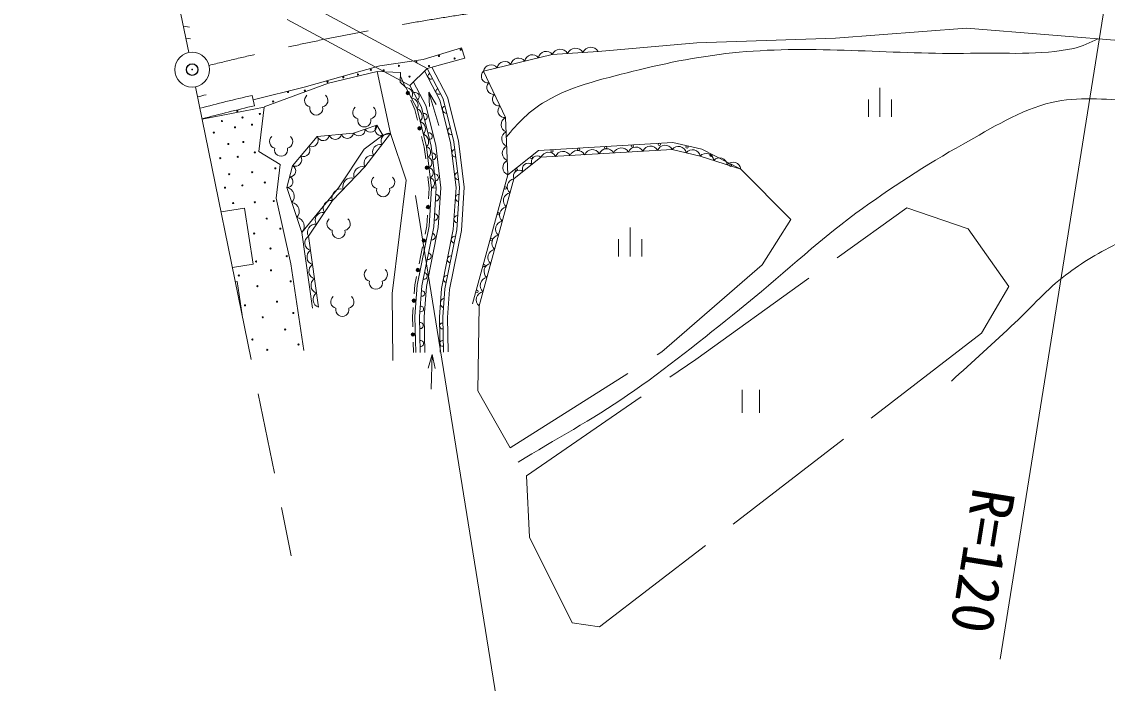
# Model space of a CAD drawing. Units: millimetres, scale not verified. Extents: x 40000 to 680000, y 20000 to 380000.
# Drawn here: x 63875 to 110665, y 243151 to 271655 of the extents above; entities that cross this region are included whole.
import ezdxf
from ezdxf.enums import TextEntityAlignment as Align

# ---------------------------------------------------------------- set-up
doc = ezdxf.new("R2010")
doc.units = ezdxf.units.MM
doc.header["$LTSCALE"] = 1000
doc.header["$PDMODE"] = 32
doc.header["$PDSIZE"] = 500
doc.linetypes.add('CHAIN', pattern=[18.5, 12, -1.5, 3.5, -1.5])
doc.linetypes.add('DASHED', pattern=[7.5, 6, -1.5])
for name, color, linetype, lineweight in [('M-BGD', 7, 'Continuous', 13), ('M-BGD-EXST', 7, 'Continuous', 13), ('M-BMK', 2, 'CHAIN', 13), ('M-BMK-SRVR', 3, 'Continuous', 13), ('M-STR-HTXT', 7, 'Continuous', 13), ('M-STR-STRC', 7, 'Continuous', 13)]:
    doc.layers.add(name, color=color, linetype=linetype, lineweight=lineweight)
doc.layers.add('M-OTRS', color=6, linetype='Continuous')
doc.styles.add('ＭＳ ゴシック', font='')
doc.styles.get('ＭＳ ゴシック').set_extended_font_data('MS Gothic')

msp = doc.modelspace()

# ---------------------------------------------------------------- linework, layer by layer
at = {"layer": 'M-BGD', "linetype": 'DASHED'}
for p, q in [((81356, 269643), (74517, 273315)), ((80607, 268910), (73372, 272795)), ((98947, 270946), (92968, 270747)), ((92968, 270747), (88720, 270376)), ((79777, 266839), (79198, 269506)), ((79777, 266839), (80447, 264833)), ((94867, 265305), (97027, 263138)), ((80447, 264833), (79845, 259942)), ((92931, 257107), (102029, 263643)), ((102029, 263643), (104669, 262728)), ((95789, 261185), (97027, 263138)), ((104669, 262728), (106421, 260244)), ((91467, 257438), (95789, 261185)), ((106421, 260244), (105244, 258231)), ((79878, 257064), (79845, 259942)), ((83589, 259414), (83537, 255748)), ((105244, 258231), (88774, 245578)), ((84931, 253290), (91467, 257438)), ((85637, 252088), (92931, 257107)), ((83537, 255748), (84931, 253290)), ((85768, 249447), (85637, 252088)), ((87598, 245761), (85768, 249447)), ((88774, 245578), (87598, 245761))]:
    msp.add_line(p, q, dxfattribs=at)
at = {"layer": 'M-BGD'}
for p, q in [((70839, 271459), (71112, 271425)), ((98947, 270946), (104597, 271372)), ((104597, 271372), (111824, 270791)), ((81179, 270031), (82836, 270524)), ((82836, 270524), (82975, 270080)), ((81179, 270031), (79304, 269753)), ((81355, 269642), (82975, 270080)), ((86745, 270246), (83773, 269521)), ((88720, 270376), (86745, 270246)), ((76054, 268834), (79304, 269753)), ((80607, 268910), (81356, 269643)), ((82231, 268408), (81552, 269695)), ((83773, 269521), (84729, 267527)), ((77104, 269007), (79198, 269506)), ((79198, 269506), (80195, 269465)), ((80195, 269465), (80184, 269052)), ((80184, 269052), (80432, 268818)), ((80222, 269282), (80392, 268881)), ((76054, 268834), (73846, 268292)), ((77104, 269007), (74320, 267985)), ((80608, 268912), (81102, 267976)), ((81422, 268614), (81739, 268083)), ((81422, 268614), (81854, 267178)), ((81422, 268614), (81451, 267996)), ((73906, 268035), (73801, 268483)), ((80817, 267880), (80647, 268281)), ((71657, 267453), (74323, 267980)), ((74098, 266068), (74323, 267980)), ((80817, 267880), (80934, 267413)), ((81102, 267976), (81522, 266300)), ((79181, 267191), (78178, 266854)), ((79439, 266774), (79181, 267191)), ((84729, 267527), (84826, 265061)), ((75548, 265445), (76612, 266708)), ((76612, 266708), (78178, 266854)), ((78637, 266163), (79439, 266774)), ((78669, 265403), (79777, 266839)), ((79439, 266774), (79777, 266839)), ((81227, 266245), (81109, 266712)), ((81227, 266245), (81288, 265742)), ((81522, 266300), (81742, 264491)), ((86143, 266105), (91933, 266453)), ((93191, 266157), (91933, 266453)), ((75021, 265502), (74098, 266068)), ((77528, 264501), (78637, 266163)), ((84826, 265061), (86143, 266105)), ((94867, 265305), (93122, 265865)), ((94867, 265305), (93191, 266157)), ((74838, 264047), (75021, 265502)), ((75305, 264512), (75548, 265445)), ((78669, 265403), (77265, 263950)), ((81441, 264483), (81380, 264986)), ((83300, 259493), (84826, 265061)), ((75953, 262573), (75305, 264512)), ((77528, 264501), (75953, 262573)), ((81441, 264483), (81410, 264019)), ((81542, 264486), (81742, 264491)), ((81632, 262820), (81742, 264491)), ((74838, 264047), (75470, 261230)), ((76239, 262413), (77265, 263950)), ((73475, 263619), (72471, 263463)), ((73475, 263619), (73850, 261204)), ((81334, 262860), (81364, 263324)), ((75953, 262573), (76414, 259319)), ((81632, 262820), (81120, 260280)), ((81334, 262860), (81261, 262497)), ((76239, 262413), (76672, 259355)), ((81078, 261590), (81005, 261227)), ((81078, 261590), (81151, 261953)), ((73850, 261204), (72960, 261066)), ((75470, 261230), (76030, 257486)), ((80822, 260320), (80895, 260683)), ((73086, 260448), (73163, 260460)), ((73376, 259028), (73163, 260458)), ((80822, 260320), (80794, 259930)), ((81120, 260280), (81025, 258947)), ((80725, 258954), (80753, 259344)), ((80725, 258954), (80734, 258509)), ((81025, 258947), (81056, 257402)), ((80756, 257396), (80747, 257841)), ((81561, 257317), (81394, 256722)), ((81561, 257317), (81519, 255818)), ((81561, 257317), (81694, 256713))]:
    msp.add_line(p, q, dxfattribs=at)
for points in [[(81906, 257419), (81876, 258925), (81964, 260165), (82476, 262708), (82596, 264515), (82359, 266455), (81902, 268282), (81242, 269532)], [(82056, 257422), (82026, 258921), (82113, 260145), (82625, 262688), (82746, 264519), (82507, 266483), (82043, 268336), (81355, 269642)], [(81256, 257406), (81225, 258941), (81318, 260253), (81830, 262794), (81943, 264497), (81719, 266337), (81290, 268048), (80758, 269057)], [(80856, 257398), (80825, 258952), (80921, 260307), (81433, 262847), (81542, 264486), (81325, 266264), (80914, 267904), (80432, 268818)], [(82256, 257426), (82226, 258916), (82311, 260118), (82824, 262662), (82947, 264524), (82704, 266519), (82231, 268408)], [(83589, 259414), (85090, 264887), (86256, 265812), (91907, 266151), (93122, 265865)]]:
    msp.add_lwpolyline(points, dxfattribs=at)
for centre, radius in [((82796, 270448), 25), ((81858, 270175), 25), ((82533, 270068), 25), ((78920, 269580), 25), ((79473, 269561), 25), ((80135, 269757), 25), ((80884, 269920), 25), ((81430, 269744), 25), ((77057, 269060), 25), ((77737, 269260), 25), ((78368, 269381), 25), ((80592, 269290), 25), ((75351, 268624), 25), ((76076, 268685), 25), ((80520, 268581), 75), ((80520, 268581), 49.5), ((80520, 268581), 24.5), ((74710, 268216), 25), ((73168, 267809), 25), ((74137, 267680), 25), ((72507, 267374), 25), ((73390, 267529), 25), ((73803, 267218), 25), ((72155, 266875), 25), ((73065, 267104), 25), ((81022, 267063), 75), ((81022, 267063), 49.5), ((81022, 267063), 24.5), ((72779, 266388), 25), ((73429, 266474), 25), ((89041, 266230), 50), ((90199, 266299), 50), ((91357, 266369), 50), ((92550, 266256), 50), ((72435, 265779), 25), ((73186, 265836), 25), ((73924, 266027), 25), ((85845, 265805), 50), ((86725, 266090), 50), ((87883, 266160), 50), ((93587, 265899), 50), ((74807, 265341), 25), ((81334, 265364), 75), ((81334, 265364), 49.5), ((81334, 265364), 24.5), ((85187, 265283), 50), ((94425, 265473), 50), ((72814, 265083), 25), ((73808, 265169), 25), ((72636, 264503), 25), ((73386, 264602), 25), ((74354, 264725), 25), ((84722, 264491), 50), ((73926, 263874), 25), ((74738, 263927), 25), ((72989, 263844), 25), ((81387, 263672), 75), ((81387, 263672), 49.5), ((81387, 263672), 24.5), ((84417, 263378), 50), ((74435, 263173), 25), ((73893, 262528), 25), ((75022, 262738), 25), ((81206, 262225), 75), ((81206, 262225), 49.5), ((81206, 262225), 24.5), ((84111, 262264), 50), ((74595, 261887), 25), ((75296, 261555), 25), ((73974, 261327), 25), ((83806, 261151), 50), ((73234, 260724), 25), ((74618, 260940), 25), ((80950, 260955), 75), ((80950, 260955), 49.5), ((80950, 260955), 24.5), ((74033, 260259), 25), ((75470, 260470), 25), ((80773, 259637), 75), ((80773, 259637), 49.5), ((83501, 260037), 50), ((73497, 259436), 25), ((74878, 259591), 25), ((80773, 259637), 24.5), ((74264, 258921), 25), ((75579, 259104), 25), ((75232, 258392), 25), ((73818, 257963), 25), ((80740, 258175), 75), ((80740, 258175), 49.5), ((80740, 258175), 24.5), ((74459, 257515), 25), ((75806, 257748), 25)]:
    msp.add_circle(centre, radius, dxfattribs=at)
for centre, radius, start, end in [((87085, 270096), 372, 31.3117, 156.2141), ((87744, 270139), 372, 31.3122, 156.2127), ((88402, 270183), 372, 31.3116, 156.2132), ((85291, 269754), 334, 37.3595, 170.062), ((85885, 269899), 334, 37.3595, 170.062), ((86479, 270044), 334, 37.3597, 170.0609), ((83974, 269311), 291, 133.8365, 277.3742), ((84102, 269464), 334, 37.3595, 170.062), ((84696, 269609), 334, 37.3595, 170.062), ((81505, 269304), 125, 106.4629, 309.0491), ((80422, 268521), 298, 327.544, 88.082), ((80830, 268430), 179, 307.0231, 108.6027), ((81849, 268651), 125, 106.4634, 309.0508), ((84213, 268813), 291, 133.8354, 277.3751), ((96400, 172867), 98250, 103.29793, 104.64401), ((80663, 268064), 298, 327.5439, 88.0824), ((84452, 268314), 291, 133.8352, 277.3755), ((96400, 172867), 97790, 103.29793, 104.65868), ((80798, 267584), 340, 318.0317, 70.1134), ((81213, 267558), 144, 281.7255, 106.4175), ((82168, 267875), 160, 107.4848, 280.6602), ((84691, 267815), 291, 133.8354, 277.3751), ((78907, 267178), 275, 214.3402, 2.7364), ((79353, 267009), 250, 133.373, 290.2895), ((80935, 267038), 340, 318.0304, 70.1137), ((84879, 267224), 338, 116.3471, 248.1984), ((76366, 266555), 289, 247.8656, 31.917), ((76866, 266804), 272, 200.6685, 350.0136), ((77388, 266853), 272, 200.6685, 350.0136), ((77910, 266901), 272, 200.6685, 350.0136), ((78405, 267009), 275, 214.3407, 2.7357), ((79694, 266521), 328, 75.35, 209.3492), ((81072, 266491), 340, 318.0317, 70.1134), ((81423, 266721), 144, 281.7255, 106.4194), ((82400, 266948), 160, 107.4848, 280.6602), ((84903, 266608), 338, 116.3477, 248.1979), ((76012, 266134), 289, 247.8662, 31.9155), ((79325, 266043), 328, 75.3496, 209.349), ((81261, 266030), 242, 299.3024, 74.5865), ((84927, 265991), 338, 116.3471, 248.1984), ((90346, 265910), 347, 28.5326, 158.3448), ((90974, 265948), 347, 28.532, 158.3452), ((91602, 265985), 347, 28.5326, 158.3448), ((92178, 265940), 344, 11.4482, 142.0325), ((75657, 265713), 289, 247.8651, 31.9166), ((78956, 265564), 328, 75.3496, 209.349), ((81315, 265586), 242, 299.3024, 74.5865), ((81575, 265848), 152, 277.652, 96.2367), ((82582, 265994), 166, 102.3543, 271.533), ((86095, 265616), 254, 50.6311, 206.1834), ((86578, 265684), 347, 28.5338, 158.3435), ((87206, 265721), 347, 28.532, 158.3452), ((87834, 265759), 347, 28.5324, 158.345), ((88462, 265797), 347, 28.5326, 158.3448), ((89090, 265834), 347, 28.532, 158.3452), ((89718, 265872), 347, 28.5324, 158.345), ((92785, 265797), 344, 11.4488, 142.0319), ((93372, 265645), 333, 5.7646, 138.6478), ((93954, 265458), 333, 5.7646, 138.6478), ((75443, 265223), 246, 266.0544, 64.6906), ((78567, 265034), 384, 74.5725, 197.3949), ((81369, 265141), 242, 299.3021, 74.5881), ((84952, 265375), 338, 116.3477, 248.1979), ((85706, 265307), 254, 50.6317, 206.1827), ((94535, 265271), 333, 5.7646, 138.6478), ((75321, 264756), 246, 266.0533, 64.6911), ((78099, 264549), 384, 74.5722, 197.394), ((81423, 264697), 242, 299.3016, 74.5871), ((81685, 264943), 152, 277.652, 96.2367), ((82702, 265012), 166, 102.3569, 271.5323), ((85150, 264544), 348, 99.8916, 229.443), ((85317, 264999), 254, 50.6319, 206.1837), ((75232, 264128), 390, 317.6705, 79.3301), ((77631, 264065), 384, 74.5736, 197.3939), ((77208, 263618), 337, 80.2872, 212.2372), ((81725, 264073), 140, 262.0665, 90.3521), ((82719, 264061), 153, 87.3067, 265.1137), ((84983, 263936), 348, 99.8916, 229.443), ((75448, 263482), 390, 317.6704, 79.3311), ((76866, 263105), 337, 80.2867, 212.2383), ((84816, 263328), 348, 99.8922, 229.4424), ((75665, 262836), 390, 317.6714, 79.3302), ((81669, 263237), 140, 262.0671, 90.3516), ((82658, 263146), 153, 87.3069, 265.1116), ((84649, 262720), 348, 99.8922, 229.4424), ((76524, 262593), 337, 80.2872, 212.2372), ((81552, 262396), 144, 256.2615, 80.9485), ((76419, 262127), 338, 122.2073, 253.9256), ((82534, 262265), 144, 76.313, 260.8977), ((84483, 262111), 348, 99.8925, 229.4426), ((76506, 261515), 338, 122.2083, 253.9255), ((81381, 261549), 144, 256.2624, 80.9484), ((82363, 261418), 144, 76.313, 260.8977), ((84316, 261503), 348, 99.8916, 229.443), ((76592, 260904), 338, 122.2066, 253.9272), ((84149, 260895), 348, 99.8916, 229.443), ((81211, 260702), 144, 256.2611, 80.9507), ((82192, 260570), 144, 76.313, 260.8977), ((83982, 260287), 348, 99.892, 229.4419), ((76679, 260292), 338, 122.2073, 253.9256), ((76766, 259681), 338, 122.2071, 253.9267), ((81130, 259944), 116, 249.1347, 102.7511), ((82133, 259529), 214, 103.4257, 248.4609), ((83816, 259679), 348, 99.8934, 229.4413), ((81082, 259277), 116, 249.1364, 102.7518), ((81053, 258561), 130, 262.4253, 99.8593), ((82010, 258546), 127, 80.7405, 281.5453), ((81068, 257788), 130, 262.4246, 99.8605), ((82025, 257796), 127, 80.742, 281.5442)]:
    msp.add_arc(centre, radius, start, end, dxfattribs=at)
for points, knots in [([(85278, 252682), (86847, 253641), (88468, 254518), (89984, 255558), (91656, 256704), (93226, 257991), (94812, 259253), (96511, 260604), (98080, 262119), (99831, 263401), (101310, 264483), (102848, 265492), (104450, 266381), (105680, 267063), (106898, 267856), (108267, 268176), (109387, 268438), (110570, 268318), (111718, 268246), (114671, 268060), (117570, 267358), (120502, 266956), (122649, 266662), (124788, 266270), (126951, 266137), (128395, 266049), (129847, 266058), (131290, 266155), (132676, 266248), (134078, 266343), (135421, 266695), (136009, 266849), (136812, 266846), (137112, 267375), (137573, 268188), (136822, 269222), (136676, 270146), (136509, 271203), (136174, 272247), (136171, 273318), (136166, 274664), (136470, 275999), (136781, 277309), (136889, 277767), (137071, 278204), (137216, 278651)], [0, 0, 0, 0, 1, 1, 1, 2, 2, 2, 3, 3, 3, 4, 4, 4, 5, 5, 5, 6, 6, 6, 7, 7, 7, 8, 8, 8, 9, 9, 9, 10, 10, 10, 11, 11, 11, 12, 12, 12, 13, 13, 13, 14, 14, 14, 15, 15, 15, 15]), ([(84762, 266677), (85230, 267280), (85792, 267835), (86449, 268223), (87674, 268945), (89114, 269235), (90493, 269582), (92002, 269962), (93543, 270241), (95094, 270366), (98308, 270627), (101543, 270233), (104767, 270297), (106256, 270326), (107773, 270192), (109229, 270506), (109592, 270584), (109919, 270780), (110264, 270916)], [0, 0, 0, 0, 1, 1, 1, 2, 2, 2, 3, 3, 3, 4, 4, 4, 5, 5, 5, 6, 6, 6, 6]), ([(103943, 256161), (104857, 257003), (105775, 257840), (106685, 258686), (107416, 259367), (108074, 260134), (108869, 260739), (109586, 261284), (110370, 261743), (111178, 262141), (111779, 262438), (112402, 262707), (113052, 262869), (113847, 263067), (114673, 263151), (115492, 263156), (116915, 263164), (118326, 262888), (119737, 262706), (121040, 262539), (122324, 262223), (123633, 262118), (124367, 262059), (125106, 262053), (125841, 262095), (126875, 262152), (127901, 262313), (128924, 262474), (130186, 262672), (131440, 262925), (132689, 263195), (133898, 263455), (135095, 263774), (136298, 264062), (137772, 264415), (139247, 264764), (140721, 265116)], [0, 0, 0, 0, 1, 1, 1, 2, 2, 2, 3, 3, 3, 4, 4, 4, 5, 5, 5, 6, 6, 6, 7, 7, 7, 8, 8, 8, 9, 9, 9, 10, 10, 10, 11, 11, 11, 12, 12, 12, 12])]:
    msp.add_open_spline(points, degree=3, knots=knots, dxfattribs=at)
at = {"layer": 'M-BGD-EXST'}
for p, q in [((100866, 268800), (100866, 267550)), ((100366, 268300), (100366, 267550)), ((101366, 268300), (101366, 267550)), ((90096, 262786), (90096, 261536)), ((89596, 262286), (89596, 261536)), ((90596, 262286), (90596, 261536)), ((94922, 255797), (94922, 254797)), ((95672, 255797), (95672, 254797))]:
    msp.add_line(p, q, dxfattribs=at)
for centre, radius, start, end in [((76357, 268265), 288, 130.6022, 257.4697), ((76783, 268265), 288, 282.5287, 49.3993), ((76570, 267916), 283, 166.315, 13.685), ((78430, 267750), 288, 130.6016, 257.4717), ((78856, 267750), 288, 282.5283, 49.3984), ((78643, 267402), 283, 166.3137, 13.6863), ((74842, 266491), 288, 130.6003, 257.4717), ((75268, 266491), 288, 282.5283, 49.3997), ((75055, 266142), 283, 166.315, 13.685), ((79241, 264744), 288, 130.6007, 257.4713), ((79666, 264744), 288, 282.5303, 49.3978), ((79453, 264396), 283, 166.315, 13.685), ((77321, 262948), 288, 130.6016, 257.4717), ((77747, 262948), 288, 282.5283, 49.3984), ((77534, 262600), 283, 166.3137, 13.6863), ((78928, 260758), 288, 130.6022, 257.4697), ((79353, 260758), 288, 282.5287, 49.3993), ((79140, 260410), 283, 166.315, 13.685), ((77481, 259592), 288, 130.6017, 257.4713), ((77907, 259592), 288, 282.5287, 49.3983), ((77694, 259243), 283, 166.3137, 13.6863)]:
    msp.add_arc(centre, radius, start, end, dxfattribs=at)
at = {"layer": 'M-BMK'}
for p, q in [((71071, 270325), (63875, 305526)), ((71371, 268855), (75495, 248636))]:
    msp.add_line(p, q, dxfattribs=at)
msp.add_arc((101624, 150066), 123330, 85.79616, 103.92289, dxfattribs=at)
at = {"layer": 'M-BMK-SRVR'}
msp.add_circle((71221, 269590), 750, dxfattribs=at)
at = {"layer": 'M-OTRS'}
msp.add_point((71221, 269590), dxfattribs=at)
at = {"layer": 'M-STR-HTXT'}
for p, q in [((115465, 303055), (106043, 244188)), ((80854, 264169), (85717, 233947))]:
    msp.add_line(p, q, dxfattribs=at)
at = {"layer": 'M-STR-STRC'}
msp.add_line((71145, 270917), (70945, 270942), dxfattribs=at)
msp.add_arc((96400, 172867), 98750, 104.41207, 104.62822, dxfattribs=at)

# ---------------------------------------------------------------- texts
at = {"layer": 'M-STR-HTXT', "style": 'ＭＳ ゴシック'}
msp.add_text('R=120', height=1833, rotation=260.906, dxfattribs=at).set_placement((104348, 251728), align=Align.BOTTOM_LEFT)

doc.saveas('drawing.dxf')
